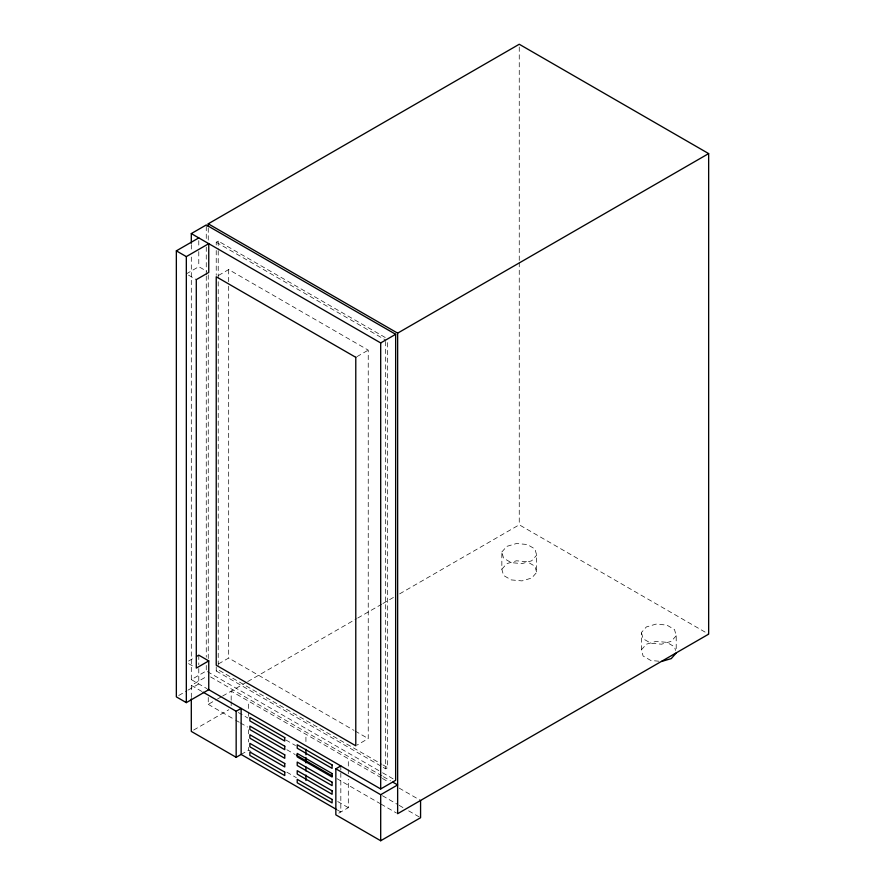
<?xml version="1.0" encoding="UTF-8"?>
<svg xmlns="http://www.w3.org/2000/svg" width="885" height="885" viewBox="0 0 885 885"><rect width="100%" height="100%" fill="white"/><g stroke="black" fill="none" stroke-linecap="round" stroke-linejoin="round"><path stroke-width="0.66" stroke-dasharray="4.42 3.32" d="M501.85 551.986L506.795 546.377L516.497 543.523L527.25 544.507L534.949 548.954L536.653 555.172L536.653 572.429L531.719 578.038L522.006 580.892L511.253 579.907L503.554 575.46L501.85 569.254L501.85 551.986L503.554 558.192L511.253 562.639L522.006 563.623L531.719 560.769L536.653 555.172M501.85 569.254L506.795 563.645L516.497 560.791L527.25 561.776L534.949 566.223L536.653 572.429M658.871 661.217L650.807 660.475L643.107 656.028L641.404 649.822L641.404 632.554L646.349 626.956L656.05 624.102L666.803 625.075L674.503 629.523L676.206 635.74L676.206 650.342M641.404 649.822L646.349 644.214L656.05 641.359L666.803 642.344L674.503 646.791L675.532 650.519M676.206 635.74L671.261 641.337L661.56 644.192L650.807 643.207L643.107 638.76L641.404 632.554M216.228 244.979L216.228 242.225L218.219 241.074L387.674 338.911M186.326 273.874L198.782 266.684L206.537 271.153M218.495 275.445L228.684 269.56L368.237 350.128L368.237 738.599L356.909 745.137M356.909 356.666L368.237 350.128M188.582 661.04L194.246 657.765M191.304 257.059L191.304 679.614L206.26 670.974L381.358 772.074M218.495 663.916L228.684 658.031L353.923 730.335M191.304 697.546L191.304 685.366L207.123 676.228M216.228 666.836L216.228 670.974L218.219 669.823L381.712 764.22M178.715 695.51L186.978 690.742M188.162 690.057L198.782 683.928L198.782 666.117M208.252 697.446L208.252 704.36L216.272 699.725M217.422 699.061L222.002 696.418M222.6 696.064L246.528 682.258M247.723 681.572L356.578 618.726M357.772 618.029L381.689 604.223M382.895 603.526L393.659 597.309M399.633 593.857L519.252 524.805L708.653 634.147M193.649 730.048L228.828 709.737M241.14 754.429L248.619 750.104L251.008 751.487M383.293 767.439L385.683 768.811L387.674 767.66L387.674 340.283M338.833 813.127L348.303 807.662L348.303 779.22M216.228 242.225L385.683 340.061M188.538 275.158L196.293 279.627M355.117 731.021L368.237 738.599M382.906 764.906L387.674 767.66M216.228 670.974L382.099 766.742M382.552 772.76L395.65 780.327M188.538 663.617L195.187 667.456M210.63 676.959L382.154 775.99M383.349 776.676L390.495 780.802M381.258 777.771L231.173 691.119L231.173 700.411M382.453 778.457L388.404 781.897M399.135 788.081L420.574 800.46M191.304 679.614L206.791 688.552M191.304 685.366L201.924 691.495M238.319 712.514L247.855 718.012M285.966 740.015L295.502 745.524M382.453 795.726L397.94 804.664M399.135 805.35L403.892 808.105M408.66 810.848L420.574 817.729M208.252 704.36L234.459 719.483M235.642 720.169L239.215 722.237M240.41 722.923L247.557 727.05M286.862 749.75L295.203 754.562M336.897 778.623L379.776 803.381M380.97 804.078L396.458 813.016M286.828 772.174L296.387 777.683M337.716 801.544L348.303 807.662M337.262 809.919L340.825 811.976L340.825 771.355M519.252 47.016L519.252 261.053M519.252 262.436L519.252 524.805M385.683 341.433L385.683 768.811M348.303 761.62L348.303 768.39M348.303 769.74L348.303 773.8M340.825 767.284L340.825 769.994M305.933 737.161L305.933 743.931M248.619 704.073L248.619 710.843M248.619 712.193L248.619 716.253M248.619 729.793L248.619 733.864M248.619 739.274L248.619 741.984M248.619 747.405L248.619 750.104M231.173 701.75L231.173 705.732M228.684 269.56L228.684 284.771M228.684 286.154L228.684 658.031M218.219 241.074L218.219 249.338M218.219 250.72L218.219 667.069M216.228 250.499L216.228 275.312M208.252 227.954L208.252 241.76M208.252 274.903L208.252 658.783M206.26 226.339L206.26 240.145M206.26 247.048L206.26 274.671M206.26 276.054L206.26 657.168M206.26 665.454L206.26 670.974M198.782 240.643L198.782 246.13M198.782 251.605L198.782 266.684M198.782 655.154L198.782 664.746M191.304 244.636L191.304 251.539"/><path stroke-width="1.33" d="M676.206 652.997L671.261 658.606L661.56 661.46M191.304 243.253L191.304 233.585L206.26 224.956L395.65 334.298L395.65 780.327L380.694 788.955L207.986 689.238M208.252 226.571L208.252 223.805L519.252 44.25L708.653 153.592L708.653 634.147L397.642 813.702L397.642 333.147L708.653 153.592M196.514 656.46L198.782 655.154L208.749 660.907L208.749 689.681L186.326 702.624L176.347 696.871L176.347 250.853L198.782 237.91M176.347 250.853L186.326 256.606L208.749 243.663L208.749 272.436L196.293 279.627L196.293 668.098L208.749 660.907M191.304 233.585L380.694 342.938L395.65 334.298M203.107 692.181L236.162 711.263L241.14 708.387L241.14 754.429L336.079 809.233M191.304 698.907L191.304 731.408L236.162 757.306L241.14 754.429M420.574 800.46L420.574 817.729L380.694 840.75L335.846 814.853L335.846 768.811L340.825 765.934M335.846 768.811L380.694 794.708L397.642 784.929L392.874 782.174M208.252 223.805L397.642 333.147M296.398 755.248L332.129 775.88M380.694 342.938L380.694 788.955M380.694 794.708L380.694 840.75M305.933 749.352L305.933 754.761M305.933 757.471L305.933 762.892M305.933 766.952L305.933 771.012M305.933 775.072L305.933 780.493M236.162 711.263L236.162 757.306M186.326 256.606L186.326 702.624M355.781 357.319L216.228 276.751L216.228 665.221L355.781 745.789L355.781 357.319M284.76 737.592L249.869 717.447L249.869 720.899L284.76 741.044L284.76 737.592M332.107 764.928L297.216 744.783L297.216 748.234L332.107 768.379L332.107 764.928M284.76 746.221L249.869 726.076L249.869 729.539L284.76 749.672L284.76 746.221M332.107 773.556L297.216 753.423L297.216 756.874L332.107 777.008L332.107 773.556M284.76 754.861L249.869 734.716L249.869 738.167L284.76 758.312L284.76 754.861M332.107 782.196L297.216 762.051L297.216 765.503L332.107 785.648L332.107 782.196M284.76 763.489L249.869 743.345L249.869 746.796L284.76 766.941L284.76 763.489M332.107 790.825L297.216 770.68L297.216 774.132L332.107 794.276L332.107 790.825M284.76 772.118L249.869 751.973L249.869 755.436L284.76 775.57L284.76 772.118M332.107 799.454L297.216 779.32L297.216 782.771L332.107 802.916L332.107 799.454"/></g></svg>
